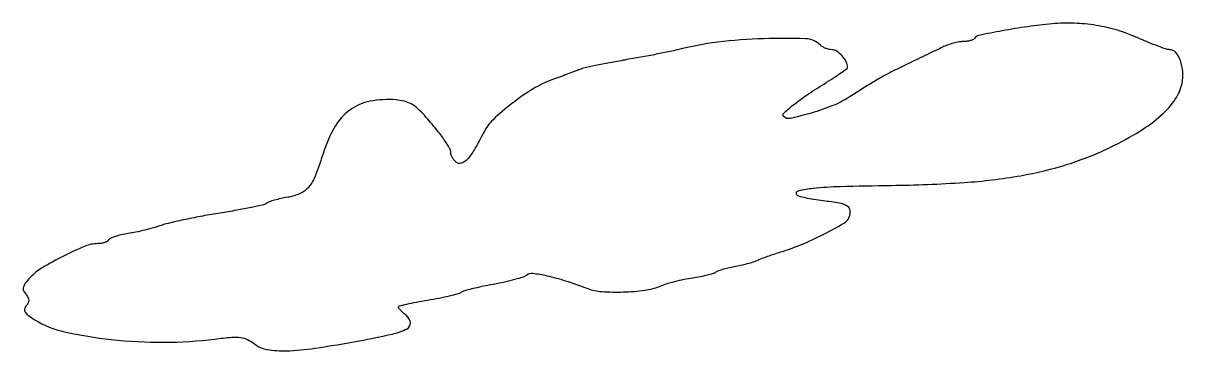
# Model space of a CAD drawing. Extents: x 0 to 287, y 0 to 82.
import ezdxf

# ---------------------------------------------------------------- set-up
doc = ezdxf.new("R2010")
doc.units = 0

msp = doc.modelspace()

# ---------------------------------------------------------------- linework, layer by layer
msp.add_lwpolyline([(254.5, 81.382948, 0.012409), (248.477772, 80.687303, 0.010753), (242.201225, 79.66585, 0.004543), (236.388735, 78.536421, 0.206934), (235.409216, 77.853108, -0.138663), (235.050688, 77.524651, -0.042973), (234.364938, 77.2506, -0.03925), (233.50885, 77.062898, -0.034359), (232.594621, 77, 0.045251), (231.512353, 76.901852, 0.02064), (230.12624, 76.588752, 0.020242), (228.682885, 76.136083, 0.026227), (227.403638, 75.600007, -0.000188), (225.918509, 74.884636, -0.000062), (223.737319, 73.835323, -0.000062), (221.318638, 72.672496, -0.00007), (219, 71.558521, 0.004511), (215.110658, 69.647209, 0.012935), (212.457104, 68.226195, 0.010194), (209.561045, 66.49843, 0.001979), (204.409794, 63.252656, -0.045556), (200.356815, 61.167487, -0.024324), (195.031683, 59.310855, -0.016629), (189.890416, 57.978434, -0.256867), (188.196481, 58.470185, -0.422997), (188.208286, 59.259869, -0.019242), (190.465634, 61.22786, -0.020941), (193.778119, 63.677044, -0.009828), (198.25, 66.575911, 0.005793), (200.454005, 67.979516, 0.009101), (202.310937, 69.241362, 0.003819), (203.852696, 70.348324, 0.239546), (204, 70.638145, 0.123426), (203.664854, 71.97514, 0.057567), (202.640035, 73.453276, 0.058109), (201.339326, 74.625465, 0.155584), (200.164816, 75, -0.053556), (199.407887, 75.08131, -0.038528), (198.593014, 75.325401, -0.039115), (197.844878, 75.683335, -0.065333), (197.292252, 76.107748, 0.189958), (193.609369, 77.708247, 0.016697), (183.250148, 77.719869, 0.022529), (171.9116, 76.841426, 0.032205), (162, 74.968525, -0.012094), (160.059887, 74.520478, -0.002723), (156.7375, 73.856238, -0.002821), (152.893751, 73.13199, -0.002731), (149, 72.442998, 0.004571), (145.21592, 71.759038, 0.005645), (141.703125, 71.049709, 0.004697), (138.768991, 70.393785, 0.04104), (137.5, 69.985387, -0.006503), (136.432377, 69.558485, -0.001778), (134.737387, 68.913074, -0.001798), (132.810199, 68.19499, -0.001873), (130.903869, 67.500571, 0.051721), (126.302454, 65.283875, 0.026803), (121.052186, 61.646477, 0.025992), (116.419292, 57.652722, 0.085996), (114.036036, 54.423601, -0.014283), (111.804584, 50.268162, -0.053387), (110.064874, 47.872265, -0.115895), (108.635495, 46.883168, -0.273339), (107.402397, 47.081003, -0.04427), (106.865808, 47.613112, -0.040228), (106.411954, 48.247909, -0.042591), (106.099827, 48.88565, -0.09277), (106, 49.419054, 0.128511), (105.678423, 50.649555, 0.025267), (104.451143, 52.599437, 0.019644), (102.463274, 55.205832, 0.007085), (99.442286, 58.756105, 0.029235), (97.748246, 60.4766, 0.058815), (96.19701, 61.577488, 0.063735), (94.517414, 62.233588, 0.040454), (92.442286, 62.577505, 0.069029), (86.025667, 62.22769, 0.111127), (81.033076, 60.036074, 0.104152), (77.248032, 55.791654, 0.05532), (74.427068, 49.304112, -0.017085), (72.552173, 43.897531, -0.077823), (70.893264, 41.022254, -0.11777), (68.798416, 39.404143, -0.065051), (65.685436, 38.463925, 0.0129), (64.009705, 38.143039, 0.014999), (62.435722, 37.749516, 0.014076), (61.131704, 37.341644, 0.081869), (60.5, 37.000907, -0.108229), (59.724301, 36.63343, -0.00449), (56.709375, 35.966135, -0.007604), (53.095475, 35.25749, -0.005308), (49, 34.563715, 0.006143), (44.686721, 33.825635, 0.006214), (40.409375, 32.984411, 0.006072), (36.705011, 32.160849, 0.025059), (34.5, 31.524361, -0.014046), (32.661536, 30.949538, -0.00819), (30.428102, 30.358824, -0.008184), (28.170353, 29.840133, -0.013708), (26.25524, 29.487605, 0.017568), (24.588503, 29.167475, 0.022888), (23.091628, 28.752139, 0.021435), (21.90371, 28.305963, 0.15499), (21.446223, 27.912988, -0.125355), (21.082884, 27.562208, -0.046931), (20.432563, 27.26819, -0.042788), (19.630792, 27.067482, -0.039963), (18.787826, 27, 0.098601), (15.676469, 26.380413, 0.017908), (10.29816, 23.920677, 0.019418), (5.058693, 21.033887, 0.069861), (2.103226, 18.634548, 0.020459), (0.876207, 17.202589, 0.100211), (0.398011, 16.256063, 0.161572), (0.440942, 15.436303, 0.080178), (0.975671, 14.529315, -0.046389), (1.533223, 13.714365, -0.117922), (1.72491, 13.028537, -0.126242), (1.580026, 12.359851, -0.057111), (1.086252, 11.603928, 0.119565), (0.696394, 10.806498, 0.196536), (0.822653, 10.077096, 0.096648), (1.570092, 9.278345, 0.018077), (3.244434, 8.157949, 0.083959), (10.57817, 5.1772, 0.02791), (22.064372, 3.291529, 0.027215), (35.088078, 2.607218, 0.030129), (47.669254, 3.390271, -0.008698), (51.900144, 3.83617, -0.052109), (54.112134, 3.799633, -0.087099), (55.735719, 3.307345, -0.04963), (57.470193, 2.202106, 0.125438), (60.609401, 0.811713, 0.049211), (65.367666, 0.482737, 0.03019), (72.404965, 1.115521, 0.008288), (83.384643, 2.962021, 0.008502), (91.538174, 4.616475, 0.066727), (95.161571, 5.940987, 0.294808), (95.985402, 7.401056, 0.210654), (95.10267, 9.117946, -0.01334), (94.297231, 9.806523, -0.018615), (93.617659, 10.467121, -0.015224), (93.101989, 11.041162, -0.177179), (93, 11.319941, -0.343379), (93.17973, 11.550791, -0.004216), (95.129688, 12.02655, -0.010268), (97.47039, 12.526292, -0.00628), (100.25, 13.024196, 0.007297), (103.099812, 13.54066, 0.009804), (105.664062, 14.096555, 0.007258), (107.780045, 14.631463, 0.096231), (108.5, 14.982793, -0.092622), (109.213882, 15.337506, -0.007357), (111.2625, 15.886248, -0.009774), (113.745994, 16.46108, -0.007333), (116.5, 17, 0.010015), (119.274418, 17.558384, 0.012556), (121.820976, 18.191699, 0.010776), (123.915459, 18.81766, 0.089949), (124.784173, 19.28256, -0.203037), (126.260056, 19.691287, -0.023258), (129.731036, 19.070539, -0.022882), (134.257342, 17.821596, -0.01182), (139.797053, 15.870562, 0.075267), (143.245152, 15.128363, 0.023388), (148.559668, 15.048659, 0.023688), (153.898003, 15.472012, 0.06742), (157.493867, 16.432991, -0.024121), (159.147732, 17.032104, -0.011536), (161.322593, 17.648655, -0.011407), (163.627821, 18.189276, -0.015946), (165.711749, 18.559136, 0.011226), (167.618365, 18.878994, 0.013654), (169.387201, 19.267068, 0.012232), (170.847014, 19.667538, 0.086993), (171.5, 19.995754, -0.074229), (172.117404, 20.325958, -0.013797), (173.343975, 20.726099, -0.014516), (174.816972, 21.11593, -0.012798), (176.373108, 21.438018, 0.011393), (177.975258, 21.764938, 0.010868), (179.58639, 22.16914, 0.010873), (180.993206, 22.587862, 0.037604), (181.873108, 22.945653, -0.023435), (182.757715, 23.334889, -0.006298), (184.1971, 23.868571, -0.006365), (185.849275, 24.433985, -0.006546), (187.5, 24.951689, 0.027046), (192.57592, 26.775223, 0.018531), (198.126321, 29.361373, 0.012675), (203.083375, 32.059372, 0.171812), (204.400983, 33.602561, 0.121847), (204.601331, 35.211167, 0.228686), (203.911913, 36.290963, 0.09612), (202.016004, 37.007357, 0.014243), (197.947166, 37.585487, -0.011369), (195.615799, 37.903087, -0.016358), (193.570805, 38.298175, -0.012111), (191.920887, 38.715569, -0.188491), (191.463102, 39.059702, -0.507159), (191.885685, 40.102117, -0.036528), (195.480175, 40.733621, -0.018501), (202.150846, 41.160384, -0.003224), (214.761301, 41.41821, 0.012909), (232.762974, 42.13525, 0.02678), (246.720028, 43.806494, 0.033007), (258.328628, 46.631468, 0.037418), (268.96941, 50.875391, 0.024048), (276.139449, 54.814683, 0.045045), (281.44069, 58.765866, 0.057879), (284.941122, 62.719845, 0.106286), (286.597518, 66.668123, 0.063659), (286.766003, 69.554853, 0.068844), (286.189116, 72.311171, 0.085041), (285.060511, 74.312545, 0.22563), (283.614656, 75, -0.080482), (282.736622, 75.142253, -0.007813), (280.696559, 75.856697, -0.009752), (278.279962, 76.799536, -0.007564), (275.686297, 77.916414, 0.032717), (270.653817, 79.789638, 0.032197), (265.393124, 81.002297, 0.031958), (259.981822, 81.535898, 0.031156)], format="xyb", close=True)

doc.saveas('drawing.dxf')
